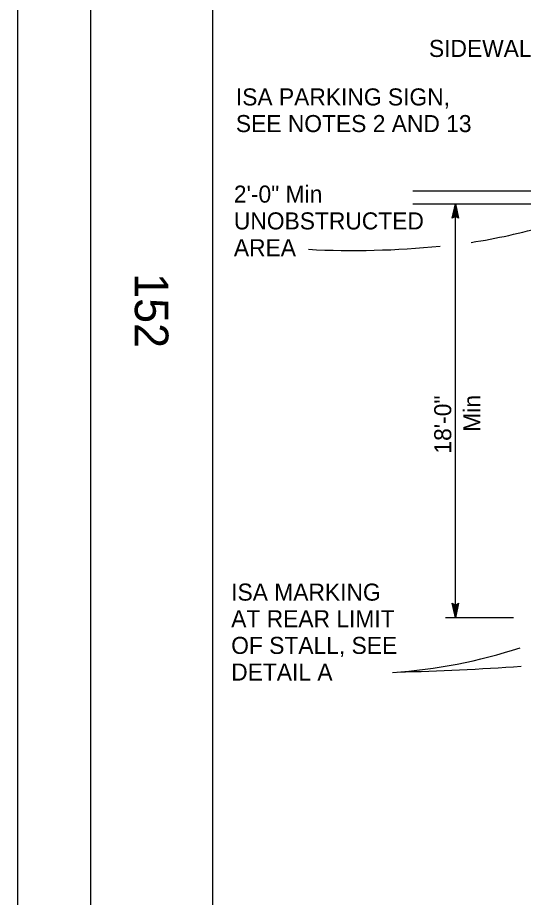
# Model space of a CAD drawing. Extents: x -893 to 867, y -474 to 712.
# Drawn here: x -893.5 to -685.8, y -118.8 to 242.3 of the extents above; entities that cross this region are included whole.
import ezdxf

# ---------------------------------------------------------------- set-up
doc = ezdxf.new("R2010")
doc.units = 0
for name, color, linetype in [('10 Sheet Format', 7, 'Continuous'), ('56 Stage 3 Anno', 7, 'Continuous'), ('57 Undefined', 7, 'Continuous'), ('60 Nongeo Data', 7, 'Continuous')]:
    doc.layers.add(name, color=color, linetype=linetype)

msp = doc.modelspace()

# ---------------------------------------------------------------- linework, layer by layer
at = {"layer": '10 Sheet Format'}
msp.add_line((-813.45, 643.96), (-813.45, -406.04), dxfattribs=at)
for points in [[(-893.46, -474.04), (866.54, -474.04), (866.54, 711.96), (-893.46, 711.96)], [(-863.43, 668.96), (836.57, 668.96), (836.57, -431.04), (-863.43, -431.04)], [(-863.43, 668.96), (836.57, 668.96), (836.57, -431.04), (-863.43, -431.04)]]:
    msp.add_lwpolyline(points, close=True, dxfattribs=at)
at = {"layer": '56 Stage 3 Anno'}
for p, q in [((-715.07, 159.93), (-713.73, 165.93)), ((-714.71, 160.15), (-713.73, 164.55)), ((-714.36, 160.38), (-713.73, 163.17)), ((-713.73, -4.07), (-713.73, 165.93)), ((-713.73, 165.93), (-713.73, 165.93)), ((-713.73, 165.93), (-712.4, 159.93)), ((-713.73, 164.54), (-712.76, 160.17)), ((-713.73, 163.17), (-713.11, 160.34)), ((-713.73, 160.73), (-715.07, 159.93)), ((-715.07, 159.93), (-715.07, 159.93)), ((-714.01, 160.56), (-713.73, 161.79)), ((-713.73, 161.79), (-713.47, 160.58)), ((-712.4, 159.93), (-713.73, 160.73)), ((-712.4, 159.93), (-712.4, 159.93)), ((-713.73, -4.07), (-715.06, 1.93)), ((-715.06, 1.93), (-715.06, 1.93)), ((-715.06, 1.93), (-713.73, 1.13)), ((-713.73, -2.68), (-714.7, 1.7)), ((-713.73, -1.31), (-714.35, 1.52)), ((-713.73, 0.08), (-714, 1.28)), ((-713.73, 1.13), (-712.39, 1.93)), ((-712.39, 1.93), (-713.73, -4.07)), ((-712.75, 1.71), (-713.73, -2.69)), ((-713.11, 1.48), (-713.73, -1.31)), ((-713.45, 1.31), (-713.73, 0.08)), ((-712.39, 1.93), (-712.39, 1.93)), ((-689.9, -4.07), (-717.81, -4.07)), ((-713.73, -4.07), (-713.73, -4.07))]:
    msp.add_line(p, q, dxfattribs=at)
for centre, radius, start, end in [((-742.25, 381.66), 234.23, 278.6002, 286.3111), ((-755.59, 507.38), 360.65, 267.0605, 275.6622), ((-755.12, 195.74), 222.77, 274.0272, 287.7722), ((-772.37, 1242.28), 1269.1, 271.58341, 273.87147)]:
    msp.add_arc(centre, radius, start, end, dxfattribs=at)
at = {"layer": '60 Nongeo Data'}
for p, q in [((-731.17, 171.26), (-424.9, 171.26)), ((-731.17, 165.93), (-680.9, 165.93))]:
    msp.add_line(p, q, dxfattribs=at)

# ---------------------------------------------------------------- texts
at = {"layer": '10 Sheet Format'}
msp.add_text('152', height=13.779, rotation=270, dxfattribs=at).set_placement((-845.33, 137.43))
at = {"layer": '57 Undefined'}
for s, p in [('SIDEWALK', (-724.57, 226.16)), ('ISA PARKING SIGN,', (-803.84, 206.26)), ('SEE NOTES 2 AND 13', (-803.84, 195.32)), ('2\'-0" Min', (-804.66, 166.37)), ('UNOBSTRUCTED', (-804.66, 155.37)), ('AREA', (-804.66, 144.37)), ('ISA MARKING', (-805.76, 3)), ('AT REAR LIMIT', (-805.76, -7.93)), ('OF STALL, SEE', (-805.76, -18.87)), ('DETAIL A', (-805.76, -29.81))]:
    msp.add_text(s, height=7, dxfattribs=at).set_placement(p)
for s, p in [('18\'-0"', (-715.41, 63.36)), ('Min', (-703.41, 72.33))]:
    msp.add_text(s, height=7, rotation=90, dxfattribs=at).set_placement(p)

doc.saveas('drawing.dxf')
